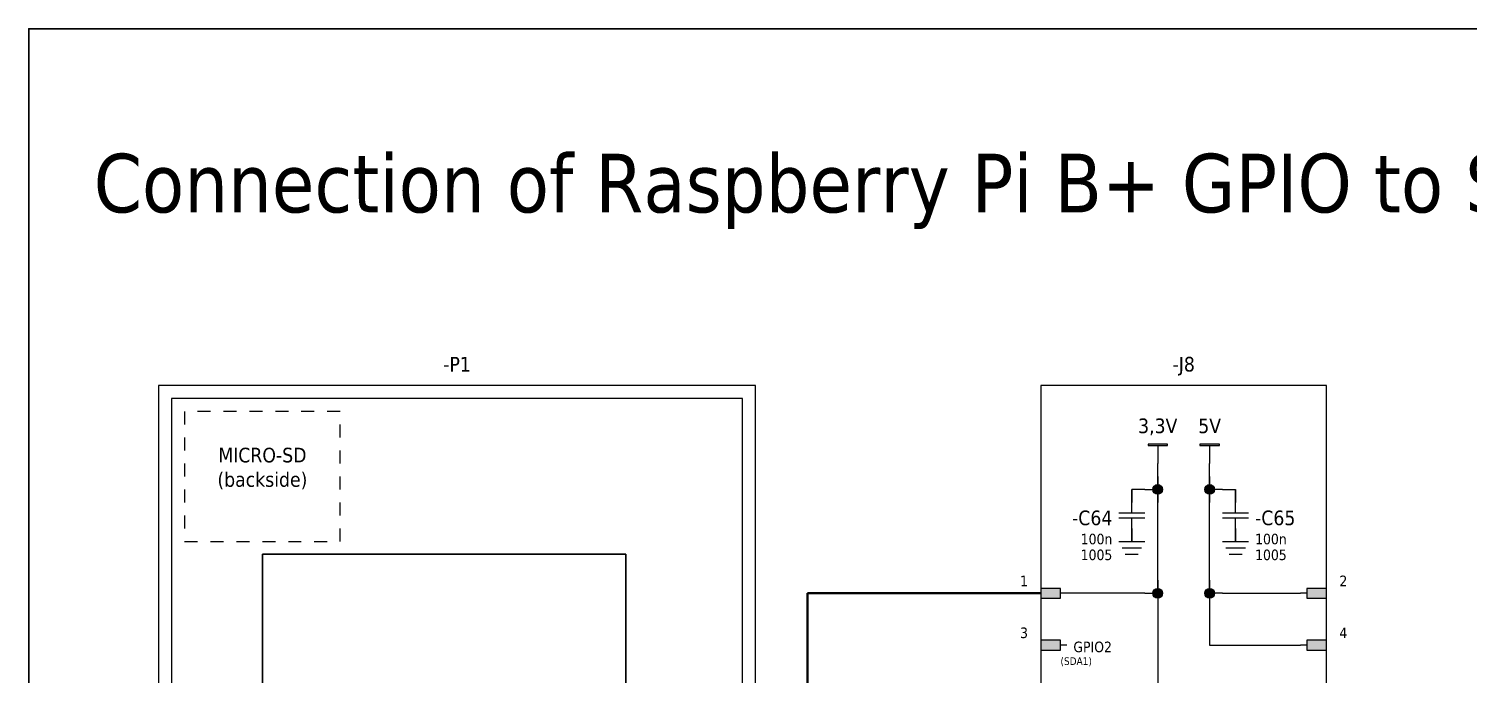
# Model space of a CAD drawing. Header units: millimetres. Extents: x 0 to 420, y 0 to 297.
# Drawn here: x 0 to 222, y 197.4 to 297 of the extents above; entities that cross this region are included whole.
import ezdxf
from ezdxf.enums import TextEntityAlignment as Align

# ---------------------------------------------------------------- set-up
doc = ezdxf.new("R2010")
doc.units = ezdxf.units.MM
doc.linetypes.add('EPL_DASH', pattern=[1, 0.5, -0.5])
for name, color, linetype, lineweight in [('EPLAN100', 7, 'Continuous', 50), ('EPLAN108', 5, 'Continuous', 35), ('EPLAN201', 73, 'Continuous', 35), ('EPLAN205', 7, 'Continuous', 35), ('EPLAN300', 5, 'Continuous', 25), ('EPLAN305', 5, 'EPL_DASH', 25), ('EPLAN311', 1, 'Continuous', 25), ('EPLAN400', 5, 'Continuous', 35), ('EPLAN422', 7, 'Continuous', 35), ('EPLAN435', 7, 'Continuous', 35), ('EPLAN500', 7, 'Continuous', 35), ('EPLAN510', 5, 'Continuous', 25), ('EPLAN543', 1, 'Continuous', 25)]:
    doc.layers.add(name, color=color, linetype=linetype, lineweight=lineweight)
doc.styles.add('Tahoma', font='tahoma.ttf')
picture_1 = doc.add_image_def('image1.jpg', size_in_pixel=(400, 490))

# ---------------------------------------------------------------- blocks, each defined once
blk = doc.blocks.new('EPLFRAME')
at = {"layer": 'EPLAN201', "color": 73, "linetype": 'Continuous', "lineweight": 35, "ltscale": 4}
blk.add_lwpolyline([(0, 0), (420, 0), (420, 297), (0, 297)], close=True, dxfattribs=at)
blk = doc.blocks.new('EPLSYM_LibrarySPECIAL_Symbol0_Variant0_Placement1')
at = {"layer": 'EPLAN305', "color": 5, "linetype": 'Continuous', "lineweight": 25, "ltscale": 4}
blk.add_lwpolyline([(0, -196), (44, -196), (44, 0), (0, 0)], close=True, dxfattribs=at)
at = {"color": 5}
blk.add_attdef('17_20010', text='', height=2.26, dxfattribs=at).set_placement((-1.5, -0.5), align=Align.BOTTOM_CENTER)
at = {"color": 73}
blk.add_attdef('17_20300', text='', height=1.63, dxfattribs=at).set_placement((-1.5, -4.25), align=Align.BOTTOM_CENTER)
at = {"color": 0}
for tag, p in [('17_20027', (-1.5, -6.95)), ('17_20901[1]', (-1.5, -9.65)), ('17_20011', (-1.5, -12.35)), ('17_20025', (-1.5, -15.05)), ('17_20024', (-1.5, -17.75))]:
    blk.add_attdef(tag, text='', height=1.63, dxfattribs=at).set_placement(p, align=Align.BOTTOM_CENTER)
blk = doc.blocks.new('EPLSYM_LibraryIEC_symbol_Symbol238_Variant1_Placement1')
at = {"layer": 'EPLAN300', "linetype": 'Continuous', "lineweight": 25, "ltscale": 4}
blk.add_hatch(color=5, dxfattribs=at).paths.add_polyline_path([(-1, -0.75), (-1, 0.75), (-4, 0.75), (-4, -0.75)], flags=0)
at = {"layer": 'EPLAN300', "color": 5, "linetype": 'Continuous', "lineweight": 25, "ltscale": 4}
blk.add_line((0, 0), (-1, 0), dxfattribs=at)
blk.add_lwpolyline([(-1, -0.75), (-1, 0.75), (-4, 0.75), (-4, -0.75)], close=True, dxfattribs=at)
at = {"color": 0}
for tag, p in [('17_20011', (0, 7.57045)), ('17_20024', (0, -6.7)), ('17_20025', (0, -9.4)), ('17_20901[1]', (0, -12.1))]:
    blk.add_attdef(tag, text='', height=1.6254, dxfattribs=at).set_placement(p, align=Align.BOTTOM_CENTER)
at = {"color": 5}
blk.add_attdef('17_20010', text='', height=2.2575, dxfattribs=at).set_placement((0, 6.2575), align=Align.CENTER)
at = {"color": 0}
blk.add_attdef('17_20030', text='', height=1.6254, dxfattribs=at).set_placement((-1, 0.6), align=Align.BOTTOM_RIGHT)
at = {"color": 5}
for tag, p in [('17_20029[2]', (-4, 2.1)), ('17_20029[1]', (1.6, 0.6))]:
    blk.add_attdef(tag, text='', height=1.1739, dxfattribs=at).set_placement(p, align=Align.BOTTOM_LEFT)
at = {"color": 0}
blk.add_attdef('17_20027', text='', height=1.6254, dxfattribs=at).set_placement((0, -3.2), align=Align.TOP_CENTER)
at = {"color": 73}
blk.add_attdef('17_20300', text='', height=1.6254, dxfattribs=at).set_placement((0, -14.8), align=Align.BOTTOM_CENTER)
blk.add_attdef('17_20304', text='', height=1.6254, dxfattribs=at).set_placement((0, -17.5), align=Align.BOTTOM_LEFT)
at = {"color": 3}
blk.add_attdef('17_20201[1]', text='', height=1.6254, dxfattribs=at).set_placement((0, -20.2), align=Align.BOTTOM_CENTER)
blk = doc.blocks.new('EPLSYM_LibraryIEC_symbol_Symbol238_Variant3_Placement1')
at = {"layer": 'EPLAN300', "linetype": 'Continuous', "lineweight": 25, "ltscale": 4}
blk.add_hatch(color=5, dxfattribs=at).paths.add_polyline_path([(4, -0.75), (4, 0.75), (1, 0.75), (1, -0.75)], flags=0)
at = {"layer": 'EPLAN300', "color": 5, "linetype": 'Continuous', "lineweight": 25, "ltscale": 4}
blk.add_line((1, 0), (0, 0), dxfattribs=at)
blk.add_lwpolyline([(4, -0.75), (4, 0.75), (1, 0.75), (1, -0.75)], close=True, dxfattribs=at)
at = {"color": 0}
for tag, p in [('17_20011', (0, 7.57045)), ('17_20024', (0, -6.7)), ('17_20025', (0, -9.4)), ('17_20901[1]', (0, -12.1))]:
    blk.add_attdef(tag, text='', height=1.6254, dxfattribs=at).set_placement(p, align=Align.BOTTOM_CENTER)
at = {"color": 5}
blk.add_attdef('17_20010', text='', height=2.2575, dxfattribs=at).set_placement((0, 6.2575), align=Align.CENTER)
at = {"color": 0}
blk.add_attdef('17_20030', text='', height=1.6254, dxfattribs=at).set_placement((1, 0.6), align=Align.BOTTOM_LEFT)
at = {"color": 5}
blk.add_attdef('17_20029[2]', text='', height=1.1739, dxfattribs=at).set_placement((3.4, 2.1), align=Align.BOTTOM_LEFT)
blk.add_attdef('17_20029[1]', text='', height=1.1739, dxfattribs=at).set_placement((-1.6, 0.6), align=Align.BOTTOM_RIGHT)
at = {"color": 0}
blk.add_attdef('17_20027', text='', height=1.6254, dxfattribs=at).set_placement((0, -3.2), align=Align.TOP_CENTER)
at = {"color": 73}
blk.add_attdef('17_20300', text='', height=1.6254, dxfattribs=at).set_placement((0, -14.8), align=Align.BOTTOM_CENTER)
blk.add_attdef('17_20304', text='', height=1.6254, dxfattribs=at).set_placement((0, -17.5), align=Align.BOTTOM_LEFT)
at = {"color": 3}
blk.add_attdef('17_20201[1]', text='', height=1.6254, dxfattribs=at).set_placement((0, -20.2), align=Align.BOTTOM_RIGHT)
blk = doc.blocks.new('EPLSYM_LibraryIEC_symbol_Symbol300_Variant0_Placement1')
at = {"layer": 'EPLAN300', "color": 5, "linetype": 'Continuous', "lineweight": 25, "ltscale": 4}
for p, q in [((-2, 0), (2, 0)), ((0, 2), (0, 0)), ((-1.5, -1), (1.5, -1)), ((-1, -2), (1, -2))]:
    blk.add_line(p, q, dxfattribs=at)
at = {"color": 5}
blk.add_attdef('17_20029[1]', text='', height=1.1739, dxfattribs=at).set_placement((0.6, 3.3), align=Align.BOTTOM_LEFT)
at = {"color": 0}
blk.add_attdef('17_20028[1]', text='', height=1.6254, dxfattribs=at).set_placement((0.6, 0.6), align=Align.BOTTOM_LEFT)
at = {"color": 5}
blk.add_attdef('17_20010', text='', height=2.2575, dxfattribs=at).set_placement((-4, -0.94), align=Align.MIDDLE_RIGHT)
at = {"color": 73}
blk.add_attdef('17_20300', text='', height=1.6254, dxfattribs=at).set_placement((-4, -3.9715), align=Align.MIDDLE_RIGHT)
at = {"color": 0}
for tag, p in [('17_20027', (-4, -6.5095)), ('17_20901[1]', (-4, -9.0475)), ('17_20011', (-4, -11.5855)), ('17_20025', (-4, -14.1235)), ('17_20024', (-4, -16.6615))]:
    blk.add_attdef(tag, text='', height=1.6254, dxfattribs=at).set_placement(p, align=Align.MIDDLE_RIGHT)
at = {"color": 3}
blk.add_attdef('17_20201[1]', text='', height=1.6254, dxfattribs=at).set_placement((-4, -19.1995), align=Align.MIDDLE_RIGHT)
blk = doc.blocks.new('EPLSYM_LibraryIEC_symbol_Symbol53_Variant0_Placement1')
at = {"layer": 'EPLAN300', "color": 5, "linetype": 'Continuous', "lineweight": 25, "ltscale": 4}
for p, q in [((0, 0.4), (0, 4)), ((-2, 0.4), (2, 0.4)), ((-2, -0.4), (2, -0.4)), ((0, -4), (0, -0.4))]:
    blk.add_line(p, q, dxfattribs=at)
at = {"color": 5}
blk.add_attdef('17_20029[1]', text='', height=1.1739, dxfattribs=at).set_placement((0.6, 5.3), align=Align.BOTTOM_LEFT)
at = {"color": 0}
blk.add_attdef('17_20028[1]', text='', height=1.6254, dxfattribs=at).set_placement((0.6, 2.6), align=Align.BOTTOM_LEFT)
at = {"color": 5}
blk.add_attdef('17_20010', text='', height=2.2575, dxfattribs=at).set_placement((-4, 0), align=Align.MIDDLE_RIGHT)
at = {"color": 73}
blk.add_attdef('17_20300', text='', height=1.6254, dxfattribs=at).set_placement((-4, -3.0315), align=Align.MIDDLE_RIGHT)
at = {"color": 0}
blk.add_attdef('17_20028[2]', text='', height=1.6254, dxfattribs=at).set_placement((0.6, -2.08), align=Align.TOP_LEFT)
at = {"color": 5}
blk.add_attdef('17_20029[2]', text='', height=1.1739, dxfattribs=at).set_placement((0.6, -4.24), align=Align.TOP_LEFT)
at = {"color": 0}
for tag, p in [('17_20027', (-4, -5.5695)), ('17_20901[1]', (-4, -8.1075)), ('17_20011', (-4, -10.6455)), ('17_20025', (-4, -13.1835)), ('17_20024', (-4, -15.7215))]:
    blk.add_attdef(tag, text='', height=1.6254, dxfattribs=at).set_placement(p, align=Align.MIDDLE_RIGHT)
at = {"color": 3}
blk.add_attdef('17_20201[1]', text='', height=1.6254, dxfattribs=at).set_placement((-4, -18.2595), align=Align.MIDDLE_RIGHT)
blk = doc.blocks.new('EPLSYM_LibraryIEC_symbol_Symbol297_Variant0_Placement1')
at = {"layer": 'EPLAN300', "linetype": 'Continuous', "lineweight": 25, "ltscale": 4}
blk.add_hatch(color=5, dxfattribs=at).paths.add_polyline_path([(-1.5, 3), (-1.5, 2.75), (1.5, 2.75), (1.5, 3)], flags=0)
at = {"layer": 'EPLAN300', "color": 5, "linetype": 'Continuous', "lineweight": 25, "ltscale": 4}
blk.add_line((0, 2.75), (0, 0), dxfattribs=at)
blk.add_lwpolyline([(-1.5, 3), (-1.5, 2.75), (1.5, 2.75), (1.5, 3)], close=True, dxfattribs=at)
at = {"color": 5}
blk.add_attdef('17_20010', text='', height=2.2575, dxfattribs=at).set_placement((-4, 0), align=Align.BOTTOM_CENTER)
at = {"color": 0}
blk.add_attdef('17_20028[1]', text='', height=1.6254, dxfattribs=at).set_placement((0.6, 0.32), align=Align.TOP_LEFT)
at = {"color": 73}
blk.add_attdef('17_20300', text='', height=1.6254, dxfattribs=at).set_placement((-4, -3.0315), align=Align.MIDDLE_RIGHT)
at = {"color": 5}
blk.add_attdef('17_20029[1]', text='', height=1.1739, dxfattribs=at).set_placement((0.6, -1.84), align=Align.TOP_LEFT)
at = {"color": 0}
for tag, p in [('17_20027', (-4, -5.5695)), ('17_20901[1]', (-4, -8.1075)), ('17_20011', (-4, -10.6455)), ('17_20025', (-4, -13.1835)), ('17_20024', (-4, -15.7215))]:
    blk.add_attdef(tag, text='', height=1.6254, dxfattribs=at).set_placement(p, align=Align.MIDDLE_RIGHT)
at = {"color": 3}
blk.add_attdef('17_20201[1]', text='', height=1.6254, dxfattribs=at).set_placement((-4, -18.2595), align=Align.MIDDLE_RIGHT)
blk = doc.blocks.new('EPLSYM_LibrarySPECIAL_Symbol0_Variant0_Placement1_1')
at = {"layer": 'EPLAN305', "color": 5, "linetype": 'Continuous', "lineweight": 25, "ltscale": 4}
blk.add_lwpolyline([(0, -124), (92, -124), (92, 0), (0, 0)], close=True, dxfattribs=at)
at = {"color": 5}
blk.add_attdef('17_20010', text='', height=2.26, dxfattribs=at).set_placement((-1.5, -0.5), align=Align.BOTTOM_CENTER)
at = {"color": 73}
blk.add_attdef('17_20300', text='', height=1.63, dxfattribs=at).set_placement((-1.5, -4.25), align=Align.BOTTOM_CENTER)
at = {"color": 0}
for tag, p in [('17_20027', (-1.5, -6.95)), ('17_20901[1]', (-1.5, -9.65)), ('17_20011', (-1.5, -12.35)), ('17_20025', (-1.5, -15.05)), ('17_20024', (-1.5, -17.75))]:
    blk.add_attdef(tag, text='', height=1.63, dxfattribs=at).set_placement(p, align=Align.BOTTOM_CENTER)

msp = doc.modelspace()

# ---------------------------------------------------------------- hatches: boundary and pattern name
at = {"layer": 'EPLAN311', "linetype": 'Continuous', "lineweight": 25, "ltscale": 4}
h = msp.add_hatch(color=1, dxfattribs=at)
edge = h.paths.add_edge_path(flags=0)
edge.add_arc((174, 226), 0.75, 0, 360)
h = msp.add_hatch(color=1, dxfattribs=at)
edge = h.paths.add_edge_path(flags=0)
edge.add_arc((182, 226), 0.75, 0, 360)
h = msp.add_hatch(color=1, dxfattribs=at)
edge = h.paths.add_edge_path(flags=0)
edge.add_arc((174, 210), 0.75, 0, 360)
h = msp.add_hatch(color=1, dxfattribs=at)
edge = h.paths.add_edge_path(flags=0)
edge.add_arc((182, 210), 0.75, 0, 360)

# ---------------------------------------------------------------- linework, layer by layer
at = {"layer": 'EPLAN100', "color": 0, "linetype": 'EPL_DASH', "lineweight": 25, "ltscale": 4}
msp.add_lwpolyline([(24, 218), (48, 218), (48, 238), (24, 238)], close=True, dxfattribs=at)
at = {"layer": 'EPLAN300', "color": 5, "linetype": 'Continuous', "lineweight": 25, "ltscale": 4}
msp.add_lwpolyline([(22, 136), (110, 136), (110, 240), (22, 240)], close=True, dxfattribs=at)
at = {"layer": 'EPLAN311', "color": 1, "linetype": 'Continuous', "lineweight": 25, "ltscale": 4}
for p, q in [((174, 228), (174, 224)), ((182, 228), (182, 224)), ((172, 226), (170, 226)), ((172, 226), (170, 226)), ((170, 226), (170, 224)), ((172, 226), (174, 226)), ((184, 226), (182, 226)), ((184, 226), (186, 226)), ((184, 226), (186, 226)), ((186, 226), (186, 224)), ((174, 212), (174, 208)), ((182, 212), (182, 208)), ((172, 210), (160, 210)), ((172, 210), (174, 210)), ((184, 210), (182, 210)), ((184, 210), (196, 210)), ((182, 204), (182, 202)), ((182, 202), (184, 202))]:
    msp.add_line(p, q, dxfattribs=at)
at = {"layer": 'EPLAN311', "color": 14, "linetype": 'Continuous', "lineweight": 50, "ltscale": 4}
for p, q in [((122, 210), (120, 210)), ((120, 210), (120, 208))]:
    msp.add_line(p, q, dxfattribs=at)
at = {"layer": 'EPLAN311', "color": 1, "linetype": 'Continuous', "lineweight": 25, "ltscale": 4}
for centre in [(174, 226), (182, 226), (174, 210), (182, 210)]:
    msp.add_circle(centre, 0.75, dxfattribs=at)
at = {"layer": 'EPLAN510', "color": 14, "linetype": 'Continuous', "lineweight": 50, "ltscale": 4}
for p, q in [((156, 210), (120, 210)), ((120, 210), (120, 70))]:
    msp.add_line(p, q, dxfattribs=at)
at = {"layer": 'EPLAN543', "color": 1, "linetype": 'Continuous', "lineweight": 25, "ltscale": 4}
for p, q in [((174, 226), (174, 230)), ((182, 226), (182, 230)), ((174, 210), (174, 226)), ((182, 210), (182, 226)), ((174, 210), (174, 146)), ((182, 210), (182, 202)), ((182, 202), (196, 202))]:
    msp.add_line(p, q, dxfattribs=at)

# ---------------------------------------------------------------- block references
for name, p in [('EPLFRAME', (0, 0)), ('EPLSYM_LibraryIEC_symbol_Symbol300_Variant0_Placement1', (170, 218)), ('EPLSYM_LibraryIEC_symbol_Symbol300_Variant0_Placement1', (186, 218))]:
    msp.add_blockref(name, p)
ref = msp.add_blockref('EPLSYM_LibrarySPECIAL_Symbol0_Variant0_Placement1_1', (20, 242))
ref.add_attrib('17_20010', '-P1', dxfattribs={"layer": 'EPLAN400', "color": 5, "height": 2.257, "style": 'Tahoma'}).set_placement((66, 243.5), align=Align.BOTTOM_CENTER)
ref = msp.add_blockref('EPLSYM_LibrarySPECIAL_Symbol0_Variant0_Placement1', (156, 242))
ref.add_attrib('17_20010', '-J8', dxfattribs={"layer": 'EPLAN400', "color": 5, "height": 2.257, "style": 'Tahoma'}).set_placement((178, 243.5), align=Align.BOTTOM_CENTER)
ref = msp.add_blockref('EPLSYM_LibraryIEC_symbol_Symbol297_Variant0_Placement1', (174, 230))
ref.add_attrib('17_20010', '3,3V', dxfattribs={"layer": 'EPLAN400', "color": 5, "height": 2.257, "style": 'Tahoma'}).set_placement((174, 234), align=Align.BOTTOM_CENTER)
ref = msp.add_blockref('EPLSYM_LibraryIEC_symbol_Symbol297_Variant0_Placement1', (182, 230))
ref.add_attrib('17_20010', '5V', dxfattribs={"layer": 'EPLAN400', "color": 5, "height": 2.257, "style": 'Tahoma'}).set_placement((182, 234), align=Align.BOTTOM_CENTER)
ref = msp.add_blockref('EPLSYM_LibraryIEC_symbol_Symbol53_Variant0_Placement1', (170, 222))
ref.add_attrib('17_20010', '-C64', dxfattribs={"layer": 'EPLAN400', "color": 5, "height": 2.257, "style": 'Tahoma'}).set_placement((167, 221.62), align=Align.MIDDLE_RIGHT)
ref.add_attrib('17_20027', '100n', dxfattribs={"layer": 'EPLAN500', "color": 0, "height": 1.625, "style": 'Tahoma'}).set_placement((167, 218.36), align=Align.MIDDLE_RIGHT)
ref.add_attrib('17_20027/1', '1005', dxfattribs={"layer": 'EPLAN500', "color": 0, "height": 1.625, "style": 'Tahoma'}).set_placement((167, 215.92), align=Align.MIDDLE_RIGHT)
ref = msp.add_blockref('EPLSYM_LibraryIEC_symbol_Symbol53_Variant0_Placement1', (186, 222))
ref.add_attrib('17_20010', '-C65', dxfattribs={"layer": 'EPLAN400', "color": 5, "height": 2.257, "style": 'Tahoma'}).set_placement((189, 221.62), align=Align.MIDDLE_LEFT)
ref.add_attrib('17_20027', '100n', dxfattribs={"layer": 'EPLAN500', "color": 0, "height": 1.625, "style": 'Tahoma'}).set_placement((189, 218.36), align=Align.MIDDLE_LEFT)
ref.add_attrib('17_20027/1', '1005', dxfattribs={"layer": 'EPLAN500', "color": 0, "height": 1.625, "style": 'Tahoma'}).set_placement((189, 215.92), align=Align.MIDDLE_LEFT)
ref = msp.add_blockref('EPLSYM_LibraryIEC_symbol_Symbol238_Variant1_Placement1', (160, 210))
ref.add_attrib('17_20030', '1', dxfattribs={"layer": 'EPLAN422', "color": 0, "height": 1.63, "style": 'Tahoma'}).set_placement((154, 210.6), align=Align.BOTTOM_RIGHT)
ref = msp.add_blockref('EPLSYM_LibraryIEC_symbol_Symbol238_Variant3_Placement1', (196, 210))
ref.add_attrib('17_20030', '2', dxfattribs={"layer": 'EPLAN422', "color": 0, "height": 1.63, "style": 'Tahoma'}).set_placement((202, 210.6), align=Align.BOTTOM_LEFT)
ref = msp.add_blockref('EPLSYM_LibraryIEC_symbol_Symbol238_Variant1_Placement1', (160, 202))
ref.add_attrib('17_20030', '3', dxfattribs={"layer": 'EPLAN422', "color": 0, "height": 1.63, "style": 'Tahoma'}).set_placement((154, 202.6), align=Align.BOTTOM_RIGHT)
ref.add_attrib('17_20225', 'GPIO2', dxfattribs={"layer": 'EPLAN435', "color": 0, "height": 1.625, "style": 'Tahoma'}).set_placement((161, 201.73), align=Align.MIDDLE_LEFT)
ref.add_attrib('17_20045', '(SDA1)', dxfattribs={"layer": 'EPLAN400', "color": 5, "height": 1.174, "style": 'Tahoma'}).set_placement((159, 198.6), align=Align.BOTTOM_LEFT)
ref = msp.add_blockref('EPLSYM_LibraryIEC_symbol_Symbol238_Variant3_Placement1', (196, 202))
ref.add_attrib('17_20030', '4', dxfattribs={"layer": 'EPLAN422', "color": 0, "height": 1.63, "style": 'Tahoma'}).set_placement((202, 202.6), align=Align.BOTTOM_LEFT)

# ---------------------------------------------------------------- texts
at = {"layer": 'EPLAN108', "color": 5, "style": 'Tahoma'}
msp.add_text('Connection of Raspberry Pi B+ GPIO to SainSmart 1,8" SPI LCD (ST7735)', height=9.03, dxfattribs=at).set_placement((10, 266), align=Align.BOTTOM_LEFT)
at = {"layer": 'EPLAN108', "color": 5, "insert": (36, 226), "char_height": 2.257, "attachment_point": 8, "style": 'Tahoma'}
msp.add_mtext('MICRO-SD\\P(backside)', dxfattribs=at)

# ---------------------------------------------------------------- pictures from other files: only their frames are drawn
at = {"layer": 'EPLAN205'}
image = msp.add_image(picture_1, insert=(36, 147.4), size_in_units=(56, 68.6), dxfattribs=at)

doc.saveas('drawing.dxf')
